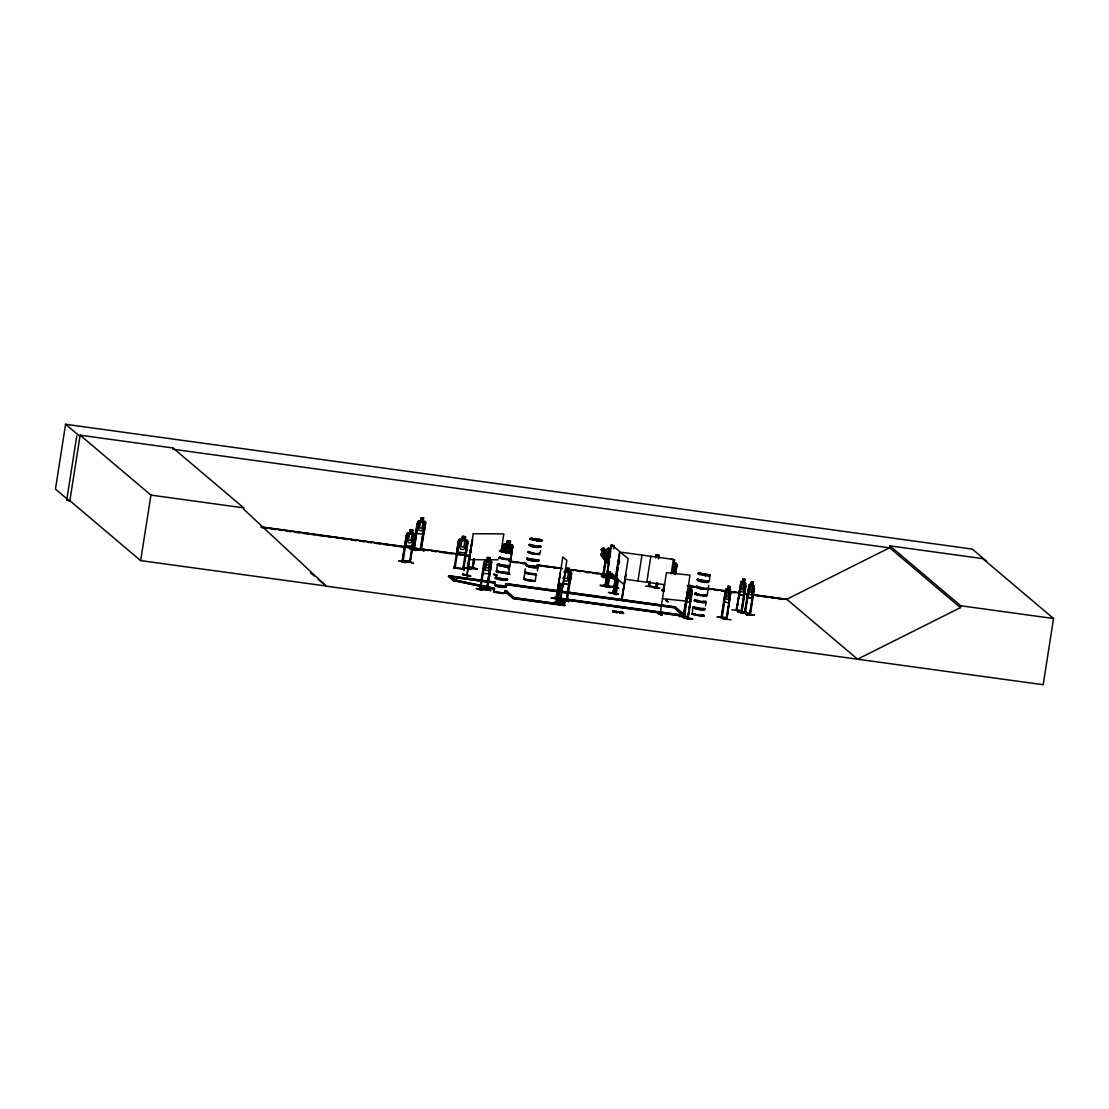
<?xml version="1.0" encoding="UTF-8"?>
<svg xmlns="http://www.w3.org/2000/svg" width="1109" height="1109" viewBox="0 0 1109 1109"><rect width="100%" height="100%" fill="white"/><g stroke="black" fill="none" stroke-linecap="round" stroke-linejoin="round"><path stroke-width="1.5" d="M686.665 600.939L687.94 589.129L689.479 588.519M538.932 560.475L532.209 560.53L526.872 558.589M703.965 615.939L697.242 615.481L691.864 613.859M618.157 593.939L608.924 592.372M626.737 600.607L617.089 599.262L626.654 601.12M565.036 602.797L555.332 601.452L565.077 602.242M565.077 602.284L555.332 601.452M986.663 561.223L972.316 549.08L65.597 424.276L55.45 489.111L69.798 501.254L80.139 435.199L172.962 447.981L243.744 507.867L243.55 509.086L326.296 586.162L318.283 579.383M76.743 436.017L66.679 500.311L69.95 500.769M326.254 586.037L140.663 560.613L150.935 495.099L80.139 435.199M172.962 447.981L172.768 449.2L889.82 547.901M399.406 560.794L404.882 562.526L398.963 560.752M403.052 561.75L407.114 535.813L406.199 535.702L402.054 561.625L410.344 562.36L410.302 561.334M410.025 562.263L414.724 534.455C413.879 532.112 408.292 531.571 406.74 533.831L402.248 561.681C402.747 559.088 402.719 562.901 403.288 560.807M413.435 543.05L412.021 546.155L405.728 545.628L406.795 533.845L407.849 532.888M409.651 533.013L410.08 529.714L412.798 529.95L412.298 533.138L413.352 534.413L412.423 540.36L410.69 542.814L408.209 542.606L407.28 539.944L408.209 533.983L409.706 533.041L410.205 529.839M407.641 561.39L413.435 563.22L407.641 560.932M412.298 533.138L412.742 529.922M409.54 561.265C409.623 563.441 409.221 560.599 410.219 561.334M409.651 562.291L413.407 536.285L414.128 536.34L410.205 562.346M418.051 523.739L414.073 549.676L418.051 523.739L417.123 523.614L412.978 549.537L421.032 550.189M421.129 550.258L425.704 522.394L424.886 521.175L418.689 520.676L417.663 521.743L413.172 549.607L413.449 548.678M425.648 522.381L424.359 530.961L422.889 534.039L416.707 533.554L416.332 530.296L418.772 520.8M415.82 550.438L409.886 548.65L415.82 550.438L410.399 548.165M424.054 550.605L418.523 548.83L424.04 551.034M420.963 550.189L425.066 524.252L424.331 524.197L420.186 550.119L420.45 549.177L421.281 550.258M495.21 583.14L450.67 577.013L450.504 575.945L455.577 580.243L455.452 581.047L453.567 580.783L448.507 576.5L448.632 575.682L495.03 582.073M450.67 577.013L450.808 576.195L495.335 582.322M453.872 567.24L454.149 568.487L453.997 566.838M454.149 568.487L458.558 540.097L459.764 539.113L462.037 539.57L462.536 536.382L465.655 536.756L465.031 540.041L466.473 541.344L465.53 547.305L463.534 549.62L460.54 549.163L459.334 546.363L460.263 540.402L462.037 539.584M457.712 551.991L457.213 548.664L458.655 540.166M454.177 566.962L455.106 568.071L459.071 542.121L458.183 541.996L459.084 542.162M453.567 580.783L448.632 575.682M461.954 539.459L462.439 536.257L465.53 536.853M494.572 589.295L455.924 581.144L456.049 580.34L493.893 588.075M455.924 581.144L456.922 580.284M459.791 539.251L467.166 540.374L468.192 541.566L463.687 569.416L463.784 568.335L462.744 569.236L466.875 543.313L467.776 543.493L466.875 543.313M471.256 569.402L462.924 567.531L470.965 569.347M471.727 542.509L467.111 568.446L473.016 568.515M471.935 540.651L472.697 539.515L467.527 568.418M467.069 575.405L473.155 533.72L503.86 533.886L501.323 550.092M467.152 574.545L466.847 575.474L470.687 549.482L471.477 549.551M468.206 566.879L471.755 544.186M462.411 574.517L470.382 576.32M473.668 558.714L472.171 568.432M472.517 567.558L472.42 568.515L472.711 567.572M474.181 558.714L472.656 568.432M472.961 568.515L474.458 558.77M476.939 568.848L468.927 567.004L476.981 568.903M479.795 589.503L483.732 563.511L484.619 563.622L479.85 589.517L480.641 589.558L480.391 588.532M480.017 589.531L480.502 588.546M487.503 557.48L484.73 567.725L485.576 570.359L487.905 570.511L489.554 568.044L490.012 557.647L487.447 557.467L487.073 560.794L485.243 560.544L484.273 561.625L483.205 573.408L489.152 573.824L490.483 570.705L489.069 573.797M482.859 589.822L476.177 588.532L482.415 590.265M487.364 590.002L486.31 589.877L487.308 588.99M490.455 563.954L486.588 589.946L490.455 563.954L491.356 564.051L487.281 590.002L479.67 589.447L479.726 588.491M486.934 589.905L487.184 588.976M487.295 589.988L491.758 562.111L489.499 560.849M490.441 590.321L484.245 588.532L490.497 590.362M497.054 575.432L493.644 574.143L496.86 574.933M498.496 564.869L497.359 565.008L496.444 571.26M503.236 551.561L503.999 546.695L503.126 546.571M504.248 550.882L505.191 544.921L506.938 544.075L507.423 540.873L510.514 541.206L509.904 544.491L511.318 545.767L510.39 551.727M506.855 543.951L507.326 540.748L510.403 541.289M507.284 573.81L508.574 573.824L508.726 572.84L507.548 573.672L507.742 572.701M508.366 568.778L508.865 565.548L508.421 568.834M510.639 554.195L511.665 547.707L512.58 547.874M510.694 554.237L511.72 547.763M505.524 591.36L504.789 590.598L513.19 597.723L564.731 604.807L564.606 605.625L513.065 598.527L504.664 591.416M507.603 573.644L508.532 573.769L512.885 545.975L510.722 560.752M506.536 591.665L506.661 590.861L504.789 590.598M507.922 572.618L509.89 574.517L508.033 572.882M509.502 573.963L507.09 572.979M513.065 598.527L513.19 597.723M524.959 572.951L523.67 578.801L524.793 578.648L524.086 578.538M534.663 573.977L524.807 572.036L525.236 568.875M536.202 574.656L535.259 580.645M537.366 570.899L537.782 567.739M528.341 551.353C529.839 552.324 541.22 556.773 540.554 550.494M507.021 583.722L675.021 606.845L685.459 615.675L685.334 616.493L551.256 598.001L560.932 599.193M554.445 597.432L562.429 605.112L554.445 597.432L685.168 615.426L685.043 616.244L568.058 600.135M560.322 572.757L556.344 598.763L562.79 557.009L566.851 560.433L560.239 602.062M556.76 598.763L558.34 600.066M558.784 598.735C552.878 600.108 569.652 600.621 567.254 599.886M560.211 583.334L557.619 599.581L567.226 600.898L571.537 573.048M557.758 599.553L557.716 598.583M558.381 600.205C553.488 596.157 559.158 602.464 558.714 598.763M561.085 583.459L558.395 599.706M565.507 571.038L565.992 567.836L569.18 568.279M563.843 572.008L565.604 571.163L566.075 567.96M569.153 568.265L568.557 571.565L569.971 572.84L569.042 578.801L567.059 581.13L564.093 580.728L562.915 577.955M570.317 574.795L566.422 600.801L570.317 574.795L571.177 574.906M568.57 601.549L566.602 599.747M600.357 585.108L610.005 586.439M611.419 577.137C615.869 578.746 603.809 578.177 602.672 576.902L606.789 550.937L607.704 551.09L603.393 577.512L601.425 576.098M602.811 576.86L607.191 549.052L608.397 548.054L610.657 548.484L611.045 545.157L614.234 545.6L613.734 548.803M609.936 586.827L609.631 587.423C590.307 579.799 626.987 591.818 600.191 585.58M609.548 555.498L610.491 549.537M605.556 585.427L604.973 586.384L611.475 544.602L619.598 551.464L612.944 593.135M605.112 586.425L609.34 560.405L605.486 586.481M611.433 546.959L611.6 545.891L613.499 546.155L613.332 547.222M609.562 571.981L607.178 586.55L615.814 587.423L615.661 586.384L615.897 587.437L617.172 577.637M610.324 572.05L608.162 586.703L608.439 585.76L607.33 585.607L607.399 586.619L609.714 572.036M607.898 586.619L608.079 585.677M613.166 578.316C611.988 576.638 610.047 578.524 612.334 577.234M611.475 578.122L612.085 573.187M602.728 576.86L612.196 578.177L612.695 574.933M611.724 577.526L613.596 578.926L613.138 578.316M613.582 592.261L613.319 593.107M613.083 593.176L616.008 575.488M617.311 567.156L613.693 593.689L618.073 567.78M618.004 563.913L618.711 559.435M613.693 593.689L620.056 551.866L628.165 558.728L621.47 600.302M617.921 567.669L614.067 593.731M618.434 564.592L618.947 561.348L619.723 561.431M618.6 564.647L618.947 561.348M616.465 593.19L616.063 594.66L614.483 592.858L616.091 594.091M615.093 587.354L614.941 586.328L616.036 586.481M612.612 610.865L614.497 611.96L612.612 610.865L616.604 611.974L615.287 612.057L616.576 611.406L617.297 612.625L615.384 611.516M618.448 579.855L616.271 594.161L615.44 593.038L615.412 594.064M615.301 594.036L617.838 578.066M616.521 612.515L613.277 612.071L613.388 610.962M614.012 612.182L615.038 611.53M614.954 612.071L616.576 611.406M613.305 611.503L615.842 611.309M618.877 611.724L623.577 613.485M622.787 613.388L619.557 612.944L619.654 611.835M621.594 600.413L625.892 574.42L622.01 600.468M621.899 600.371L622.066 599.414M620.278 613.041L621.22 612.944M620.86 612.279L619.64 612.404L622.842 612.265L621.567 612.93M621.109 612.806L622.107 612.168M637.925 581.005L641.986 555.082M650.72 586.134L645.535 586.259M646.783 582.225L650.844 556.302M649.153 581.49L648.432 586.37L656.999 588.158L657.665 583.279M648.696 586.356L649.319 581.476M649.916 581.657L649.153 586.522L650.082 581.643M656.223 554.763L655.724 557.952L656.278 554.763L659.079 555.359L658.524 558.562M658.413 558.645L659.079 555.359M654.518 588.255L659.786 588.158L654.643 587.784M656.736 583.126L655.918 587.992M656.902 583.112C654.754 588.519 657.803 589.697 657.498 583.292M657.789 613.527L662.018 615.232L657.859 613.125M662.364 589.836L663.681 591.083L661.768 590.293M664.125 590.168C661.976 591.554 663.695 589.628 664.041 584.512M660.118 614.483L666.412 572.715L690.006 575.155L683.671 616.909L683.283 615.176L673.149 606.595L683.158 615.98M667.008 600.135C667.479 600.066 666.606 601.632 666.246 600.024L666.994 600.191M671.125 573.991L673.413 559.407L621.872 552.31M673.648 561.362L673.815 560.295M667.798 601.785L666.301 600.357L667.937 601.73M674.411 559.823L673.912 563.012L675.353 564.315L674.424 570.276L672.428 572.604M672.83 570.054L673.759 564.093M675.755 566.311L674.438 574.365L675.755 566.311L676.629 566.436M675.367 574.531L676.934 564.523L676.102 563.22L674.036 562.928M675.714 573.076L677.044 564.495M685.334 616.493L675.021 606.845M679.332 616.549L688.232 616.923M681.605 615.578L685.806 617.186M687.538 590.903L683.033 616.798M683.74 618.226L692.584 619.155L683.601 617.63M690.949 589.059L692.085 590.737L687.774 618.6L691.406 592.497L692.099 592.677L688.079 618.628L683.643 617.006L688.037 589.142M687.123 599.345L684.405 617.2L681.494 616.063L684.53 617.103M690.075 585.344L687.732 595.394L688.01 598.208L689.285 598.708L691.309 590.459L691.351 585.857L689.978 585.33L689.604 588.657M690.879 589.142L691.448 585.871M687.594 618.545L691.988 590.723M693.901 607.774L692.751 607.926L692.293 613.402M705.546 605.764L705.962 602.603M707.182 595.283L708.027 589.364M706.031 588.449L708.277 588.338L708.748 585.372M698.587 579.855L709.4 581.185L709.815 574.781M717.204 617.145L725.258 617.838M726.118 619.182L730.443 593.26L726.936 619.363L721.155 617.644L725.577 589.766L726.243 588.796L727.476 589.184M721.82 616.84L721.737 617.796L725.633 589.822M725.743 591.846L721.404 617.63M722.028 617.81L724.745 599.969M731.136 619.779L722.846 618.988M729.888 586.578L729.029 597.155L727.712 599.414L726.021 598.888L725.522 596.046L727.975 585.996L729.888 586.578L729.292 589.752L730.956 591.485L726.658 619.349L726.464 618.226M727.615 589.323L728.114 586.134M726.561 619.321L730.443 593.26M724.232 598.319L724.205 601.66L728.558 603.005L730.928 591.457M731.871 609.867L740.216 610.505M740.479 584.374L736.695 610.463L740.216 589.392M738.026 611.794L745.9 611.849M744.846 579.231L743.987 589.808L742.67 592.081L740.978 591.541L740.479 588.713L742.933 578.662L744.846 579.231L744.25 582.419M742.573 581.975L743.072 578.787M741.02 611.835L745.4 585.912L741.339 611.835M741.477 610.893L741.616 612.002L745.886 584.11L745.511 582.793L741.283 581.463L736.598 610.449L736.501 609.34M739.19 590.986L739.259 594.327L743.515 595.672L745.511 582.793M745.109 585.899L745.9 586.079L741.907 612.016M753.829 585.663L754.314 587.021L753.912 585.663L749.601 584.332L748.894 585.358L744.513 613.166L750.225 614.871M748.104 595.505L744.472 613.152M748.617 592.261L749.13 589.031M744.915 613.208L748.88 587.243L745.373 613.36L744.707 612.223M745.872 611.794L737.721 611.697M746.121 614.566L754.494 615.287L746.426 614.636M750.973 584.859L751.472 581.657M753.247 582.1L752.387 592.677L751.084 594.951L749.379 594.424L748.88 591.582L749.809 585.621L750.89 584.845L751.431 581.532L753.15 582.1M749.961 613.887L750.017 614.871L753.801 588.796L749.476 614.719M749.684 614.705L754.383 586.994L751.805 598.416M750.294 614.899L754.3 588.948L753.51 588.768M752.498 594.563L786.78 599.276L889.654 547.763L889.959 545.864L982.768 558.645L1053.55 618.531L1043.181 684.724L326.296 586.162M857.562 659.176L960.436 607.649L960.741 605.764L889.959 545.864M551.215 597.945L566.255 600.038L568.141 601.452M618.517 594.077L608.425 592.539M690.394 586.827L693.79 587.146M689.715 602.145L690.796 599.276M690.755 599.248C691.559 604.849 684.017 601.286 686.693 597.696M662.073 614.705L657.803 613.485M743.432 595.658L744.638 592.691M751.916 598.541L747.563 597.197L751.833 598.527L752.983 595.519M463.202 567.461L471.186 569.333M462.425 574.504L470.673 576.375L462.703 574.434M462.772 574.032L470.729 575.848M717.26 616.784L725.341 617.408M748.367 613.332L740.285 612.736L748.63 613.332M411.924 546.016L413.352 543.022M506.439 552.878L511.623 553.28L504.262 551.533L505.662 551.464M507.659 548.331L507.922 548.068M466.847 550.119L465.253 553.141L457.712 551.977M609.562 587.326L604.904 585.76M615.994 594.563L614.428 593.218M601.84 576.139L603.393 577.512M662.239 590.279L663.542 591.485M509.849 552.254L508.934 551.825M687.968 589.184L688.647 588.172M741.283 581.463L736.113 610.297L741.547 611.988M748.935 585.302L749.698 584.457M484.328 561.653L485.243 560.544M535.453 580.769L523.587 579.064L524.793 578.912M502.543 550.882L503.749 549.898L505.912 550.189L506.383 546.987L509.572 547.43M502.668 550.951L503.777 550.009L511.055 551.007L511.942 552.213M504.692 543.66L503.486 544.644L502.432 551.506L503.583 544.699L504.72 543.77L512.011 544.782M607.316 549.121L608.425 548.179M603.629 547.915L601.189 549.717L602.949 552.282L602.409 554.112L605.944 558.908L608.758 559.99M601.272 553.654L603.102 552.296L601.189 549.717L603.656 547.763L605.528 550.48L607.441 550.355L610.089 553.946M605.528 550.48L608.799 549.288L610.768 552.13M504.235 551.145L505.981 550.3M610.657 548.484L608.896 549.329L607.968 555.276L609.16 558.049M530.005 538.322L539.681 539.348M529.936 538.919L541.788 540.443M535.051 539.251L535.73 539.321M506.522 553.072L499.549 550.882L510.417 552.005M499.604 550.646L505.08 551.298M536.964 540.18L536.091 540.111L538.558 540.319M499.521 551.27L505.316 551.7L504.318 551.436M536.493 540.554L535.841 540.291L536.631 540.582M537.047 540.54L536.104 540.346M529.464 544.186L536.091 546.113L540.707 545.905M542.121 540.554L538.53 540.554M529.298 544.588C529.353 546.64 540.776 548.428 540.735 546.321M540.887 541.067L542.038 540.929L534.857 539.154M529.27 545.392L531.377 546.487M507.104 552.85L505.344 552.712L506.189 552.809M498.828 557.314L503.957 559.019L510.722 559.283M498.856 557.744L502.349 559.144L510.237 559.99M541.234 546.751L528.965 544.879M540.527 547.097L537.421 547.499M528.189 551.741L534.926 553.696L539.612 553.488M528.12 552.116L533.249 553.821L539.556 553.848M528.147 552.545L533.193 554.223L539.847 554.5M509.627 565.645L502.959 565.382L497.927 563.705M497.331 564.578L498.482 564.439M527.302 558.146L526.817 559.13M527.135 559.199L528.078 560.003M496.887 570.497L498.981 571.592M496.929 571.177L497.567 570.858M539.016 560.267L537.865 560.405M526.262 564.592L527.219 565.396M526.11 564.98C526.165 567.032 537.588 568.82 537.532 566.727M526.082 565.784L529.575 567.184L537.823 567.919M508.601 572.618L500.325 572.05M508.546 572.424L506.3 573.173M495.848 576.943L500.894 578.621L507.589 579.064M508.518 573.298L504.914 573.311M495.266 577.817L496.416 577.678M538.031 567.143L525.777 565.285M524.987 572.147C524.709 574.282 541.081 574.725 534.663 573.977M524.931 572.507L531.668 574.462L536.354 574.254M507.617 579.494L495.363 577.637M536.714 575.072L524.571 573.048M501.767 593.398C499.757 592.719 493.172 593.121 493.699 590.889M505.011 593.121L495.737 592.137M505.357 592.816L503.112 593.509M700.694 574.171L698.601 573.062M698.143 573.422L700.389 573.298M709.732 575.377L698.115 573.783L699.46 574.476M704.381 574.961L705.698 575.363M709.94 575.543L705.116 575.502M698.587 579.868L697.256 579.175L698.407 579.023M709.178 575.571L710.342 575.183M697.048 579.938L698.199 579.785M696.341 587.41L701.373 589.087L708.083 589.544M695.038 593.273L696.341 594.258L695.495 593.939M707.195 595.131L703.605 595.117L706.821 595.242M706.752 595.685L707.154 594.937M694.456 599.456L701.082 601.383L705.698 601.161M697.436 594.784L707.14 595.575L703.439 596.171L694.969 594.355L696.078 594.036M694.262 600.662L697.755 602.048L706.017 602.783M693.333 606.609L699.959 608.536L704.575 608.328M692.737 607.496L693.887 607.344M705.102 609.174L692.834 607.302M693.167 614.608L692.224 613.554M691.808 613.915L692.945 613.762L692.182 613.818M703.952 615.952L701.761 615.62M613.998 593.232L616.063 594.66M467.236 567.475L468.123 567.572M613.36 611.53L614.58 611.419M613.277 612.071L614.497 611.96M621.65 612.39L622.842 612.265M619.557 612.944L620.763 612.82M531.072 538.752L530.324 538.794L535.356 539.251M535.467 538.932L529.977 539.113M534.704 539.154L535.592 539.168M535.439 539.279L534.704 539.196M537.338 540.54L538.53 540.527M537.435 540.568L532.403 539.903M505.482 552.601L506.813 552.809L499.591 551.062M508.13 552.656L511.734 552.67L508.934 550.702M510.57 553.072L511.332 553.017M499.812 556.51C497.664 557.647 508.754 559.435 510.75 558.492M499.66 556.912C497.525 558.077 508.712 559.865 510.778 558.922M538.6 560.78L533.831 560.516M538.475 561.431L528.064 560.003M497.913 563.705L498.69 563.663M498.537 564.065C495.335 565.715 509.308 567.697 509.142 566.2M497.65 570.456L496.541 570.788M496.818 570.65L497.581 570.608M497.497 571.135L496.375 571.856L507.298 573.824M496.693 571.551L497.484 571.523M507.451 572.757L508.227 572.729M495.848 576.943L496.61 576.902M496.472 577.304C493.727 578.856 506.037 581.116 507.575 579.314M496.43 578.108L495.335 578.427M701.706 573.797L703.716 573.81L700.389 573.325M703.841 574.06L703.577 573.991M495.487 584.069L494.351 584.207L495.681 584.9M495.349 584.457C493.2 585.621 504.401 587.41 506.466 586.467M495.293 584.831C493.145 585.996 504.332 587.784 506.397 586.841M709.968 575.294L700.666 574.171M495.307 585.261C493.158 586.398 504.248 588.186 506.245 587.243M709.857 575.904L704.977 575.474M698.254 579.425C695.052 581.074 709.025 583.057 708.859 581.56M698.213 580.229C694.802 581.31 711.853 583.833 707.875 581.698M494.434 590.861L493.741 591.582M493.588 591.291L494.378 591.263M505.039 593.121L494.572 591.846L495.695 592.372M697.284 586.176L696.133 586.328L706.045 588.449M697.145 586.578C694.996 587.742 706.183 589.531 708.249 588.588M697.076 586.952C694.941 588.117 706.128 589.905 708.194 588.962M696.327 587.41L697.09 587.382M695.468 593.01L696.244 592.968M695.412 593.163L696.175 593.121M696.161 593.384L694.983 594.355M696.092 593.648L694.955 593.814L697.436 594.812M706.78 595.644L703.522 595.796M695.066 599.817C692.39 600.898 705.962 603.185 705.726 601.591M695.01 600.191C692.335 601.258 705.906 603.546 705.671 601.965M694.248 600.648L695.024 600.621M693.943 606.97C690.699 608.481 705.282 611.114 704.603 608.744M692.751 607.926L699.779 609.728L704.839 609.756M648.599 585.427L649.167 585.552M649.514 585.857L655.987 587.285M654.601 588.186L659.439 588.033M558.603 599.678L556.815 598.403M666.149 600.066L668.325 601.799M469.162 567.517L476.925 569.305M467.832 567.766L472.476 567.822M559.906 602.021L564.384 576.195M469.093 559.657L498.093 559.809M683.809 615.966C683.934 616.41 683.893 615.245 683.588 617.006M480.793 588.616L480.003 588.56M531.142 538.17L532.265 538.212M540.915 541.067L536.312 540.374M509.502 552.767L510.597 552.809M509.475 553.031L510.57 553.044M536.714 560.766L537.837 560.821M507.465 572.757L497.775 571.44M533.581 580.936C540.319 580.672 527.468 581.601 524.945 579.744M702.649 610.033L703.744 610.089M702.87 615.828L691.933 613.693M413.213 548.595L413.976 548.664M486.421 589.198L480.53 588.824L486.629 589.267M487.503 557.577L489.901 557.758M485.257 560.655L491.065 561.057L491.828 562.138M483.871 564.661L491.37 565.16M730.471 590.127L726.256 588.921M747.508 593.842L747.66 597.21L747.66 593.856M730.942 593.412L730.152 593.232M724.205 601.66L724.205 598.319M737.125 609.534L736.224 609.326L737.041 609.506M741.99 611.059L741.131 610.879L742.032 611.087M741.103 611.128L736.792 609.784M749.504 614.012L745.206 612.653M746.205 614.525L754.245 615.135M726.52 618.24L726.672 618.268M726.145 618.475L721.834 617.131M420.297 549.454L413.99 548.941L420.477 549.51M421.198 550.258L413.366 549.62M409.36 561.542L403.052 561.029L409.554 561.598M402.442 561.708L410.261 562.332M662.946 590.972L663.944 591.152M556.468 597.765L555.831 598.638L560.392 572.826M509.475 553.003L506.577 552.726M508.033 553.252L509.405 553.377M536.784 560.516L526.914 558.229M705.476 575.557L704.7 575.1M505.898 567.004L509.488 567.032L508.158 566.339M506.328 573.131L497.733 571.689M704.922 595.644L696.327 594.216M532.223 580.631L533.595 580.756M501.753 593.398L503.126 593.523M694.04 613.818L695.426 613.942M700.361 615.925L701.72 616.049M615.065 586.661L608.397 586.023M618.67 588.269L613.54 586.023L618.642 588.2M688.384 591.249L687.705 591.069L683.976 617.145M662.35 598.638L685.944 601.078M683.601 617.671L692.46 618.586M683.504 618.157L692.584 619.141M420.505 550.203L424.331 524.197M537.435 547.499L534.316 547.07M506.064 552.448L508.144 552.67M535.259 561.293L533.166 560.96M505.898 567.004L497.4 565.188M703.619 595.103L697.519 594.258M703.605 595.27L700.472 594.854M504.914 573.284L496.402 571.454M530.712 580.451L532.237 580.645M700.403 615.661L693.167 614.358M506.48 547.111L509.447 547.527M509.059 550.618L511.124 550.91L512.053 552.185M505.815 551.367L508.768 551.769M960.741 605.764L1053.55 618.531M504.678 543.646L506.924 544.062M509.877 544.477L512.067 544.671L513.01 545.961M150.935 495.099L243.744 507.867M606.429 560.821L609.354 561.223L606.332 560.918L605.861 557.605M263.914 527.302L416.485 548.303M421.628 549.01L469.634 555.623M509.059 561.057L526.207 563.414M538.198 565.063L562.208 568.362M570.775 569.541L615.343 575.682M687.344 585.594L697.63 587.008M707.916 588.422L725.064 590.778M731.926 591.735L738.774 592.677M743.917 593.384L747.355 593.856M260.657 526.969L469.8 555.761M509.225 561.196L526.373 563.552M536.659 564.966L562.374 568.501M567.267 569.222L615.509 575.821M687.511 585.732L697.797 587.146M708.083 588.56L725.231 590.931M730.374 591.638L738.941 592.816M744.084 593.523L747.521 593.994M752.664 594.701L786.946 599.414M262.001 527.718L267.13 528.425M270.568 528.896L275.697 529.603M279.135 530.074L282.559 530.546M285.983 531.017L291.126 531.724M294.55 532.195L299.693 532.902M303.117 533.374L308.26 534.081M311.684 534.552L315.108 535.023M318.533 535.495L323.676 536.202M327.1 536.673L332.243 537.38M335.68 537.851L339.104 538.322M342.529 538.794L347.672 539.501M351.096 539.972L356.239 540.679M359.663 541.15L364.806 541.857M368.23 542.343L371.654 542.814M375.078 543.285L380.221 543.992M383.645 544.464L388.788 545.171M392.212 545.642L395.65 546.113M399.074 546.585L404.217 547.292M407.641 547.763L419.632 549.412M424.775 550.119L428.199 550.591M431.623 551.062L436.766 551.769M440.19 552.24L452.195 553.89M455.619 554.361L460.762 555.068M465.891 555.775L469.329 556.247M512.164 562.152L517.307 562.859M520.731 563.33L525.874 564.037M537.865 565.687L541.289 566.158M544.713 566.63L549.856 567.337M553.28 567.808L556.718 568.279M568.709 569.929L573.852 570.636M577.276 571.107L580.7 571.579M585.843 572.286L589.267 572.757M592.691 573.228L597.834 573.935M601.258 574.407L606.401 575.114M609.825 575.599L613.249 576.07M707.5 589.031L710.924 589.503M714.348 589.974L717.773 590.445M721.21 590.917L726.34 591.624M729.777 592.095L734.907 592.816M745.193 594.23L748.617 594.701M755.479 595.644L758.903 596.115M762.327 596.587L767.47 597.294M770.894 597.765L774.318 598.236M777.756 598.708L782.885 599.414M603.726 576.028C601.799 575.224 606.609 578.246 601.369 576.153M565.604 571.163L570.719 571.759M603.851 576.375L611.378 577.415M612.113 577.637L613.055 578.856M624.519 579.161L664.513 584.665M562.831 583.694L568.681 584.512M562.776 583.791L568.737 584.623L570.303 581.587L571.648 573.02L570.705 571.745M505.607 583.736L673.44 606.845L673.315 607.649L505.482 584.554M448.507 576.5L494.905 582.89M506.896 584.54L674.896 607.663M453.692 579.979L455.577 580.243M556.621 597.945L685.459 615.675M612.528 611.406L614.095 611.641M615.758 611.849L617.38 612.085M618.794 612.265L620.375 612.501M622.024 612.709L623.66 612.944M608.813 549.302L607.233 549.08L601.161 553.585L601.023 555.138L606.096 562.027L608.786 563.982M671.361 559.283L674.549 559.754L673.925 563.025L676.046 563.33M749.823 613.762L750.405 613.929M535.092 538.766L540.804 539.889M536.992 540.346L530.005 538.711M703.272 573.63L710.259 575.266M705.116 575.585L699.432 574.476M465.031 540.028L467.236 540.263M504.678 551.118L511.221 552.518M506.619 552.49L502.072 551.658M533.845 560.461L530.698 559.948M462.827 568.598L455.231 567.434M464.463 570.054L463.784 568.751M464.241 568.959L463.922 569.971M463.701 569.388L454.066 567.96M666.176 601.036L666.357 599.997M529.062 580.617L530.657 580.866M616.257 593.149L615.384 593.038M463.853 568.446L464.019 569.901M533.886 539.584L535.439 539.861M704.589 575.321L698.199 573.159L709.857 574.795M534.316 547.07L531.363 546.487M506.217 551.714L507.756 552.005M530.615 560.586L532.154 560.863M698.878 594.812L700.444 595.089M529.132 580.201L523.753 578.829M499.161 579.536L507.368 580.09M456.049 580.34L494.711 588.477M456.797 581.102L493.768 588.879M502.086 551.63L503.486 551.935M698.961 594.396L695.579 593.523M530.712 559.99L527.316 559.061M498.925 571.759L500.298 572.286M499.161 579.536L495.321 578.427M656.306 554.888L658.968 555.457M470.507 549.191L470.729 552.282M470.576 552.365L470.563 549.177M501.157 549.704L501.393 549.648M493.644 574.614L497.04 575.363M539.653 539.334L542.121 540.152M532.417 539.903L529.977 539.085M696.369 593.967L697.519 594.272M502.086 551.644L499.632 550.854M527.205 565.396L537.518 566.297M701.456 614.941L703.924 615.758M497.65 572.355L498.814 572.646M495.668 584.9L506.425 586.037M615.287 612.057L617.297 612.625M484.619 563.622L480.641 589.558M484.273 589.018L490.76 590.82M739.232 594.23L743.515 595.672M416.332 530.296L416.79 533.457M405.395 542.384L405.866 545.545M399.004 560.697L404.882 562.526M698.684 573.603L699.474 574.088M540.804 539.861L542.079 540.402M702.662 614.83L703.965 615.343M702.676 614.996L703.965 615.523M500.09 551.09L500.88 551.589M498.981 558.271L499.812 558.548M524.973 579.744L523.642 579.217M496.998 570.996L497.816 571.274M496.43 571.177L497.761 571.703M496.887 571.482L497.747 571.745M504.013 592.719L504.872 593.01M494.642 591.693L493.311 590.986M493.699 591.818L494.559 592.095M690.158 586.065L690.81 587.451L689.992 587.132M688.55 588.269L691.794 589.503M687.497 617.505L688.259 617.685L684.17 616.493M684.475 616.521L687.719 617.768M610.13 555.817L607.649 554.805C608.73 549.454 604.835 549.898 606.637 554.625C602.714 551.533 601.23 555.068 606.554 555.581C605.209 561.459 609.687 560.461 607.524 555.734L610.685 557.12M697.145 579.757L709.372 581.435M526.955 558.409L538.96 560.073M497.428 564.398L509.655 566.075M567.004 600.288L568.584 601.605M566.463 600.232L568.044 601.522M889.654 547.763L960.436 607.649M786.78 599.276L857.728 659.314M607.413 570.539L615.537 577.401M615.994 577.803L624.104 584.665M558.728 582.932L562.79 586.37M556.33 597.696L564.731 604.807M556.191 598.513L564.606 605.625M506.661 590.861L514.659 598.541L507.7 592.65M451.654 577.831L455.452 581.047M310.437 572.743L314.36 576.056M65.597 424.276L79.959 436.419M69.881 500.713L140.663 560.613M745.844 612.265L737.804 611.641M601.12 555.096L606.179 561.944M507.797 548.123L507.811 547.749M457.324 548.664L457.809 551.908M483.011 570.178L483.288 573.436M409.54 534.094L408.611 540.055L411.092 540.249L412.021 534.302L409.54 534.094M410.566 530.407L410.399 531.474L411.993 531.599L412.16 530.546L410.566 530.407M419.147 521.909L418.204 527.856L419.133 530.518L421.614 530.726L423.347 528.272L424.276 522.325L423.125 521.147L423.721 517.861L421.004 517.626L420.63 520.953L419.147 521.909M420.463 522.006L419.535 527.967L422.016 528.175L422.959 522.214L420.463 522.006M421.489 518.333L421.323 519.386L422.931 519.525L423.097 518.457L421.489 518.333M461.871 540.651L460.942 546.612L463.936 547.056L464.865 541.109L461.871 540.651M462.994 537.006L462.827 538.073L464.74 538.364L464.921 537.297L462.994 537.006M486.906 561.847L485.978 567.808L488.307 567.96L489.235 562.013L486.906 561.847M487.905 558.16L487.738 559.227L489.235 559.324L489.402 558.257L487.905 558.16M506.771 545.143L505.843 551.104L508.795 551.506L509.738 545.545L506.771 545.143M506.924 547.707L506.758 548.775L508.657 549.038L508.823 547.971L506.924 547.707M507.88 541.497L507.714 542.551L509.613 542.814L509.78 541.76L507.88 541.497M512.899 597.474L512.774 598.278L564.315 605.375L564.439 604.557L512.899 597.474M565.438 572.216L564.495 578.177L567.448 578.579L568.39 572.632L565.438 572.216M566.547 568.57L566.38 569.638L568.279 569.901L568.446 568.834L566.547 568.57M656.68 555.526L656.514 556.579L658.192 556.954L658.358 555.886L656.68 555.526M689.341 589.711L688.412 595.658L689.687 596.157L690.616 590.196L689.341 589.711M727.352 590.376L726.423 596.337L728.114 596.864L729.057 590.903L727.352 590.376M728.239 586.744L728.072 587.812L729.168 588.158L729.334 587.091L728.239 586.744M742.309 583.043L741.38 588.99L743.072 589.531L744.014 583.57L742.309 583.043M743.196 579.411L743.03 580.478L744.125 580.811L744.291 579.757L743.196 579.411M750.724 585.912L749.781 591.859L751.472 592.4L752.415 586.439L750.724 585.912M751.597 582.28L751.431 583.348L752.526 583.681L752.692 582.627L751.597 582.28M603.49 548.65L601.937 549.814L602.575 550.674L604.128 549.51L603.49 548.65M606.138 551.325L603.712 553.141L607.247 557.938L609.673 556.122L606.138 551.325"/></g></svg>
